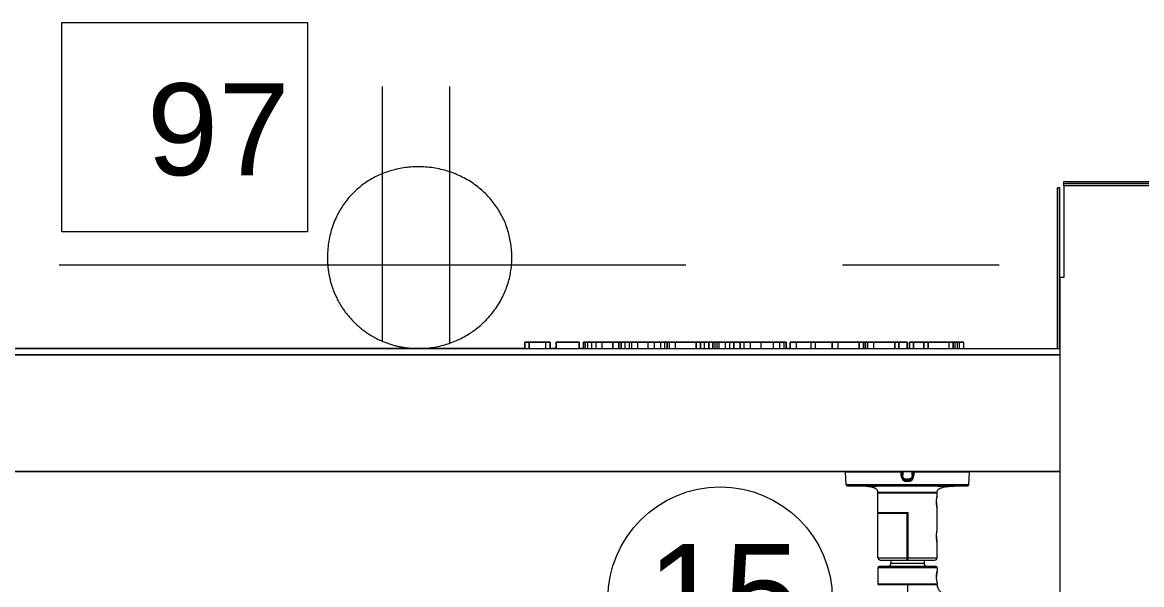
# Model space of a CAD drawing. Header units: inches. Extents: x 0.9 to 36.3, y 0.7 to 23.3.
# Drawn here: x 22.03 to 22.923, y 8.978 to 9.427 of the extents above; entities that cross this region are included whole.
import ezdxf

# ---------------------------------------------------------------- set-up
doc = ezdxf.new("R2010")
doc.units = ezdxf.units.IN
for name, color, linetype, lineweight in [('CCTV', 38, 'Continuous', 0), ('Numbering CCTV', 38, 'Continuous', 0), ('Numbering receptecles', 170, 'Continuous', 15), ('Receptacles', 170, 'Continuous', 15)]:
    doc.layers.add(name, color=color, linetype=linetype, lineweight=lineweight)
doc.layers.add('PDF_Geometry', color=7, linetype='Continuous', lineweight=9, true_color=0x777777)
doc.styles.get("Standard").update_dxf_attribs({"font": 'arial.ttf'})

msp = doc.modelspace()

# ---------------------------------------------------------------- linework, layer by layer
at = {"layer": 'CCTV', "linetype": 'ByBlock'}
for p, q in [((22.73073, 9.06747), (22.68646, 9.06746)), ((22.68698, 9.05753), (22.68646, 9.06746)), ((22.68693, 9.06795), (22.78491, 9.06799)), ((22.73074, 9.06797), (22.73074, 9.06514)), ((22.73168, 9.06797), (22.73168, 9.06514)), ((22.73211, 9.06797), (22.73211, 9.06512)), ((22.73973, 9.06512), (22.73973, 9.06797)), ((22.74016, 9.06515), (22.74016, 9.06797)), ((22.74111, 9.06797), (22.74111, 9.06515)), ((22.78538, 9.06749), (22.74111, 9.06748)), ((22.78487, 9.05757), (22.78538, 9.06749)), ((22.68698, 9.05753), (22.78487, 9.05757)), ((22.68792, 9.05664), (22.76014, 9.05667)), ((22.70085, 9.05664), (22.70124, 9.05664)), ((22.70117, 9.05664), (22.70116, 9.05664)), ((22.70124, 9.05664), (22.70188, 9.05664)), ((22.70188, 9.05664), (22.70283, 9.05664)), ((22.70269, 9.05664), (22.70267, 9.05664)), ((22.70283, 9.05664), (22.70418, 9.05664)), ((22.70496, 9.05664), (22.70489, 9.05664)), ((22.70748, 9.05663), (22.70746, 9.05663)), ((22.7098, 9.0566), (22.70974, 9.0566)), ((22.73367, 9.06208), (22.73817, 9.06208)), ((22.78393, 9.05668), (22.76014, 9.05667)), ((22.76559, 9.05666), (22.76482, 9.05665)), ((22.76559, 9.05666), (22.76633, 9.05666)), ((22.76633, 9.05666), (22.76758, 9.05667)), ((22.76758, 9.05667), (22.76903, 9.05667)), ((22.76903, 9.05667), (22.77004, 9.05667)), ((22.77004, 9.05667), (22.77068, 9.05667)), ((22.7595, 9.05126), (22.71235, 9.05125)), ((22.75949, 9.05062), (22.71236, 9.0506)), ((22.71237, 9.03525), (22.71236, 9.0506)), ((22.71262, 9.05098), (22.75923, 9.051)), ((22.71445, 9.05089), (22.71262, 9.05098)), ((22.71264, 9.05089), (22.75921, 9.0509)), ((22.7574, 9.0509), (22.75923, 9.051)), ((22.75927, 9.0465), (22.75927, 9.04651)), ((22.75949, 9.04793), (22.75948, 9.04784)), ((22.75948, 9.04784), (22.75948, 9.04784)), ((22.75949, 9.04793), (22.75949, 9.05062)), ((22.75905, 9.04347), (22.75906, 9.04347)), ((22.75912, 9.04191), (22.75906, 9.04347)), ((22.75912, 9.04502), (22.75912, 9.04503)), ((22.75927, 9.04044), (22.75912, 9.04193)), ((22.75927, 9.04044), (22.75927, 9.04045)), ((22.75942, 9.03945), (22.75927, 9.04044)), ((22.75949, 9.0391), (22.75942, 9.03945)), ((22.75947, 9.03913), (22.75948, 9.0391)), ((22.7595, 9.03901), (22.75949, 9.0391)), ((22.75949, 9.0391), (22.75949, 9.0391)), ((22.75949, 9.03905), (22.75949, 9.03903)), ((22.7595, 9.0206), (22.7595, 9.03901)), ((22.71237, 9.03525), (22.73622, 9.03526)), ((22.73498, 9.03451), (22.71237, 9.0345)), ((22.71238, 8.99915), (22.71237, 9.0345)), ((22.71265, 9.03497), (22.73593, 9.03498)), ((22.73499, 9.03479), (22.71265, 9.03478)), ((22.73593, 9.03484), (22.71533, 9.03483)), ((22.71538, 9.03478), (22.71533, 9.03483)), ((22.73593, 9.03385), (22.73565, 9.03385)), ((22.73566, 9.00171), (22.73565, 9.03385)), ((22.73593, 9.03498), (22.73595, 8.99756)), ((22.73593, 9.03385), (22.73595, 8.99756)), ((22.73622, 9.03526), (22.73623, 8.99916)), ((22.75927, 9.01917), (22.75928, 9.01917)), ((22.7595, 9.0206), (22.75949, 9.02051)), ((22.75949, 9.02051), (22.75949, 9.02051)), ((22.75906, 9.01613), (22.75907, 9.01613)), ((22.75913, 9.01457), (22.75907, 9.01613)), ((22.75912, 9.01769), (22.75912, 9.0177)), ((22.75928, 9.0131), (22.75912, 9.01459)), ((22.75928, 9.0131), (22.75928, 9.01311)), ((22.75943, 9.01211), (22.75928, 9.0131)), ((22.7595, 9.01176), (22.75943, 9.01211)), ((22.75948, 9.0118), (22.75949, 9.01176)), ((22.7595, 9.01176), (22.7595, 9.01176)), ((22.75951, 9.01167), (22.7595, 9.01176)), ((22.7595, 9.01171), (22.7595, 9.01169)), ((22.75951, 8.99917), (22.75951, 9.01167)), ((22.73566, 8.99916), (22.73566, 9.00171)), ((22.71238, 8.99915), (22.73595, 8.99916)), ((22.71427, 8.99727), (22.73566, 8.99727)), ((22.72275, 8.99727), (22.72275, 8.99491)), ((22.72275, 8.99491), (22.72276, 8.99491)), ((22.72276, 8.99491), (22.74914, 8.99492)), ((22.73595, 8.99916), (22.75951, 8.99917)), ((22.73623, 8.99727), (22.75763, 8.99728)), ((22.74914, 8.99728), (22.74914, 8.99492)), ((22.75951, 8.99115), (22.71238, 8.99114)), ((22.71238, 8.99114), (22.71239, 8.97822)), ((22.75857, 8.9921), (22.71333, 8.99208)), ((22.75912, 8.98408), (22.75912, 8.98408)), ((22.75917, 8.98257), (22.75912, 8.98408)), ((22.75917, 8.98557), (22.75917, 8.98559)), ((22.75945, 8.98798), (22.75951, 8.98831)), ((22.7595, 8.9883), (22.75952, 8.98836)), ((22.75951, 8.99115), (22.75952, 8.98836)), ((22.75952, 8.98836), (22.75951, 8.98831)), ((22.75951, 8.98835), (22.75952, 8.98836)), ((22.75951, 8.98831), (22.75951, 8.98831)), ((22.71238, 8.97767), (22.75952, 8.97769)), ((22.71239, 8.97822), (22.75952, 8.97824)), ((22.75924, 8.97796), (22.71267, 8.97794)), ((22.71269, 8.97794), (22.75924, 8.97796)), ((22.73595, 8.97768), (22.73596, 8.94967)), ((22.75931, 8.98114), (22.75917, 8.98259)), ((22.75931, 8.98115), (22.75931, 8.98116)), ((22.75946, 8.98019), (22.75931, 8.98114)), ((22.75946, 8.98019), (22.75946, 8.98019)), ((22.75951, 8.97986), (22.75946, 8.98019)), ((22.75952, 8.97981), (22.75951, 8.97987)), ((22.75952, 8.97981), (22.75951, 8.97986)), ((22.75951, 8.97986), (22.75951, 8.97986)), ((22.75952, 8.97981), (22.75952, 8.97982)), ((22.75952, 8.97981), (22.75952, 8.97824))]:
    msp.add_line(p, q, dxfattribs=at)
for points in [[(22.70418, 9.05664), (22.70533, 9.05664), (22.70599, 9.05664), (22.70669, 9.05663), (22.70745, 9.05663), (22.70828, 9.05662), (22.70904, 9.05661), (22.70966, 9.0566), (22.71019, 9.05659), (22.71062, 9.05658), (22.71097, 9.05656), (22.71125, 9.05655), (22.71146, 9.05654), (22.71161, 9.05652), (22.7117, 9.05651)], [(22.76014, 9.05652), (22.76015, 9.05653), (22.76023, 9.05654), (22.76036, 9.05655), (22.76055, 9.05656), (22.7608, 9.05658), (22.76112, 9.05659), (22.76151, 9.0566), (22.76198, 9.05662), (22.76254, 9.05663), (22.76321, 9.05664), (22.76399, 9.05665), (22.76482, 9.05665)], [(22.77068, 9.05667), (22.77106, 9.05667), (22.77113, 9.05667), (22.77118, 9.05666), (22.77121, 9.05666)], [(22.75906, 9.04347), (22.75911, 9.04501), (22.75926, 9.04649), (22.75942, 9.04749), (22.75948, 9.04784)], [(22.75907, 9.01613), (22.75912, 9.01768), (22.75927, 9.01916), (22.75943, 9.02016), (22.75949, 9.02051)], [(22.75912, 8.98408), (22.75917, 8.98558), (22.75931, 8.98701), (22.75945, 8.98798)]]:
    msp.add_lwpolyline(points, dxfattribs=at)
for centre, radius, start, end in [((22.68693, 9.06748), 0.000471, 90.02108, 183.02108), ((22.73592, 9.06514), 0.00518, 180.02108, 0.02108), ((22.73595, 9.06517), 0.0047, 180.02896, 181.51156), ((22.73592, 9.06514), 0.00424, 180.02108, 0.02107), ((22.73589, 9.06517), 0.0047, 358.52498, 0.00966), ((22.78491, 9.06752), 0.000471, 357.02108, 90.02108), ((22.68792, 9.05758), 0.000943, 183.03006, 269.75999), ((22.7006, 9.0571), 0.000466, 269.66015, 272.85408), ((22.70253, 8.47308), 0.58357, 89.98675, 90.13324), ((22.70266, 8.05499), 1.00165, 89.87218, 89.99813), ((22.70413, 8.60299), 0.45365, 89.57846, 89.89477), ((22.71057, 9.04443), 0.01214, 86.19606, 86.45601), ((22.71187, 9.05694), 0.000471, 227.05304, 268.56201), ((22.75998, 9.05696), 0.000471, 271.48015, 312.98911), ((22.77125, 9.05713), 0.000466, 267.18544, 270.382), ((22.78393, 9.05762), 0.000943, 270.28224, 357.01209), ((22.71264, 9.05126), 0.000283, 183.43666, 266.68664), ((22.71264, 9.0506), 0.000283, 90.02106, 180.02106), ((22.75921, 9.05062), 0.000283, 0.02106, 90.02106), ((22.75922, 9.05128), 0.000283, 273.35526, 356.60553), ((22.75575, 9.04866), 0.00382, 348.41323, 348.63556), ((22.71265, 9.03525), 0.000283, 179.97367, 270.03794), ((22.71265, 9.0345), 0.000283, 90.03845, 179.97326), ((22.715, 9.0345), 0.000471, 45.0211, 90.02108), ((22.73499, 9.03385), 0.000943, 0.02093, 90.02108), ((22.71427, 8.99915), 0.00189, 180.021, 270.0167), ((22.71992, 8.99491), 0.00283, 270.0227, 0.02111), ((22.73566, 8.99756), 0.000283, 270.02108, 0.02142), ((22.73623, 8.99756), 0.000283, 180.0213, 270.02118), ((22.75197, 8.99492), 0.00283, 180.02108, 270.01951), ((22.75763, 8.99917), 0.00189, 270.01617, 0.02135), ((22.71333, 8.99114), 0.000943, 90.02108, 180.02108), ((22.75857, 8.99115), 0.000943, 0.02108, 90.02108), ((22.782, 8.98409), 0.02288, 176.30438, 180.0146), ((22.78279, 8.98403), 0.02367, 170.2615, 176.21329), ((22.78386, 8.98387), 0.02475, 169.57493, 170.31739), ((22.71267, 8.97766), 0.000283, 90.03493, 177.85042), ((22.71267, 8.97822), 0.000283, 180.02108, 270.02108), ((22.75924, 8.97824), 0.000283, 270.02108, 0.02108), ((22.75924, 8.97767), 0.000283, 2.18396, 90.00944), ((22.78506, 8.98453), 0.02597, 189.75755, 190.45053)]:
    msp.add_arc(centre, radius, start, end, dxfattribs=at)
for points, knots in [([(22.73074, 9.06514), (22.73074, 9.06515), (22.73076, 9.06515), (22.73078, 9.06515), (22.73083, 9.06516), (22.7309, 9.06516), (22.73098, 9.06516), (22.7311, 9.06517), (22.73119, 9.06517), (22.73126, 9.06517)], [0, 0, 0, 0, 0.019217, 0.074298, 0.169882, 0.30231, 0.464507, 0.64357, 1, 1, 1, 1]), ([(22.73126, 9.06517), (22.73131, 9.06517), (22.73139, 9.06517), (22.73149, 9.06516), (22.73156, 9.06516), (22.73161, 9.06516), (22.73165, 9.06515), (22.73167, 9.06515), (22.73168, 9.06514), (22.73168, 9.06514)], [0, 0, 0, 0, 0.377956, 0.555841, 0.712392, 0.838144, 0.928363, 0.980929, 1, 1, 1, 1]), ([(22.73309, 9.06142), (22.73254, 9.06185), (22.73162, 9.06296), (22.73128, 9.06435), (22.73126, 9.06505)], [0, 0, 0, 0, 0.499419, 1, 1, 1, 1]), ([(22.73168, 9.06514), (22.73168, 9.06514), (22.73169, 9.06514), (22.73171, 9.06513), (22.73176, 9.06513), (22.73181, 9.06512), (22.73188, 9.06512), (22.73198, 9.06512), (22.73206, 9.06512), (22.73211, 9.06512)], [0, 0, 0, 0, 0.019377, 0.072954, 0.164671, 0.291884, 0.449279, 0.626904, 1, 1, 1, 1]), ([(22.73367, 9.06208), (22.73343, 9.06225), (22.73299, 9.06265), (22.7325, 9.06339), (22.73218, 9.06423), (22.73211, 9.06482), (22.73211, 9.06512)], [0, 0, 0, 0, 0.250077, 0.50015, 0.750157, 1, 1, 1, 1]), ([(22.73973, 9.06512), (22.73973, 9.06454), (22.73945, 9.06335), (22.73865, 9.06242), (22.73817, 9.06208)], [0, 0, 0, 0, 0.499226, 1, 1, 1, 1]), ([(22.74059, 9.06505), (22.74057, 9.06435), (22.74022, 9.06296), (22.7393, 9.06185), (22.73876, 9.06143)], [0, 0, 0, 0, 0.500625, 1, 1, 1, 1]), ([(22.73973, 9.06512), (22.73979, 9.06512), (22.73987, 9.06512), (22.73998, 9.06513), (22.74004, 9.06513), (22.74008, 9.06513), (22.74012, 9.06513), (22.74015, 9.06514), (22.74016, 9.06514), (22.74016, 9.06515)], [0, 0, 0, 0, 0.408529, 0.574776, 0.709499, 0.821333, 0.913324, 0.975308, 1, 1, 1, 1]), ([(22.74016, 9.06515), (22.74016, 9.06515), (22.74018, 9.06515), (22.7402, 9.06515), (22.74024, 9.06516), (22.74029, 9.06516), (22.74035, 9.06517), (22.74045, 9.06517), (22.74053, 9.06517), (22.74059, 9.06517)], [0, 0, 0, 0, 0.019071, 0.071637, 0.161856, 0.287608, 0.444159, 0.622044, 1, 1, 1, 1]), ([(22.74059, 9.06517), (22.74065, 9.06517), (22.74074, 9.06517), (22.74086, 9.06517), (22.74095, 9.06516), (22.74101, 9.06516), (22.74106, 9.06516), (22.74109, 9.06515), (22.74111, 9.06515), (22.74111, 9.06515)], [0, 0, 0, 0, 0.35643, 0.535493, 0.69769, 0.830118, 0.925702, 0.980783, 1, 1, 1, 1]), ([(22.71235, 9.05125), (22.71234, 9.05152), (22.71227, 9.05204), (22.71203, 9.05275), (22.71166, 9.05333), (22.71104, 9.05399), (22.71007, 9.05462), (22.70873, 9.05513), (22.70727, 9.05552), (22.70514, 9.05591), (22.70234, 9.05621), (22.69886, 9.05643), (22.69528, 9.05656), (22.69163, 9.05662), (22.68918, 9.05664), (22.68794, 9.05664)], [0, 0, 0, 0, 0.031043, 0.058459, 0.083906, 0.108701, 0.159168, 0.212963, 0.270104, 0.330093, 0.456292, 0.587989, 0.723294, 0.860882, 1, 1, 1, 1]), ([(22.7006, 9.05664), (22.70059, 9.05663), (22.70068, 9.05663), (22.70069, 9.05663), (22.70072, 9.05663)], [0, 0, 0, 0, 0.217591, 1, 1, 1, 1]), ([(22.70116, 9.05664), (22.70103, 9.05664), (22.70086, 9.05664), (22.70067, 9.05664), (22.70062, 9.05664), (22.7006, 9.05664)], [0, 0, 0, 0, 0.712683, 0.907562, 1, 1, 1, 1]), ([(22.7006, 9.05664), (22.7006, 9.05664), (22.7006, 9.05664), (22.7006, 9.05664), (22.7006, 9.05664)], [0, 0, 0, 0, 0.623351, 1, 1, 1, 1]), ([(22.70072, 9.05663), (22.70095, 9.05662), (22.7016, 9.0566), (22.70344, 9.05655), (22.70566, 9.05649), (22.70802, 9.05641), (22.70962, 9.05638), (22.71074, 9.05638), (22.7114, 9.0564), (22.71164, 9.05642), (22.71173, 9.05643)], [0, 0, 0, 0, 0.063952, 0.177823, 0.499091, 0.669538, 0.820554, 0.935146, 0.974189, 1, 1, 1, 1]), ([(22.70974, 9.0566), (22.70957, 9.0566), (22.70882, 9.05662), (22.70806, 9.05663), (22.70748, 9.05663)], [0, 0, 0, 0, 0.22824, 1, 1, 1, 1]), ([(22.71132, 9.05655), (22.71123, 9.05655), (22.71072, 9.05658), (22.71021, 9.05659), (22.7098, 9.0566)], [0, 0, 0, 0, 0.195328, 1, 1, 1, 1]), ([(22.71181, 9.0565), (22.71175, 9.05651), (22.71161, 9.05652), (22.71147, 9.05654), (22.71138, 9.05654)], [0, 0, 0, 0, 0.381849, 1, 1, 1, 1]), ([(22.71173, 9.05643), (22.71176, 9.05644), (22.71179, 9.05644), (22.71187, 9.05646), (22.71186, 9.05647)], [0, 0, 0, 0, 0.747546, 1, 1, 1, 1]), ([(22.71186, 9.05647), (22.71186, 9.05648), (22.71184, 9.05649), (22.71182, 9.05649), (22.71181, 9.0565)], [0, 0, 0, 0, 0.283854, 1, 1, 1, 1]), ([(22.73876, 9.06143), (22.73836, 9.06112), (22.73745, 9.06062), (22.73592, 9.06037), (22.7344, 9.06062), (22.73349, 9.06111), (22.73309, 9.06142)], [0, 0, 0, 0, 0.250162, 0.500007, 0.749854, 1, 1, 1, 1]), ([(22.73342, 9.06173), (22.73342, 9.06173), (22.73342, 9.06173), (22.73341, 9.06172), (22.73341, 9.06172)], [0, 0, 0, 0, 0.753197, 1, 1, 1, 1]), ([(22.73367, 9.06208), (22.73362, 9.062), (22.73353, 9.06189), (22.73345, 9.06177), (22.73342, 9.06173)], [0, 0, 0, 0, 0.643731, 1, 1, 1, 1]), ([(22.73817, 9.06208), (22.73786, 9.06182), (22.73714, 9.06139), (22.73592, 9.06117), (22.7347, 9.06139), (22.73399, 9.06182), (22.73367, 9.06208)], [0, 0, 0, 0, 0.252181, 0.500022, 0.747876, 1, 1, 1, 1]), ([(22.73817, 9.06208), (22.73823, 9.062), (22.73832, 9.06188), (22.7384, 9.06177), (22.73843, 9.06173)], [0, 0, 0, 0, 0.675258, 1, 1, 1, 1]), ([(22.73843, 9.06173), (22.73843, 9.06173), (22.73843, 9.06173), (22.73843, 9.06172), (22.73843, 9.06172)], [0, 0, 0, 0, 0.74457, 1, 1, 1, 1]), ([(22.7595, 9.05126), (22.75951, 9.05154), (22.75958, 9.05206), (22.75983, 9.05276), (22.76019, 9.05335), (22.76081, 9.054), (22.76178, 9.05463), (22.76311, 9.05515), (22.76458, 9.05554), (22.7667, 9.05593), (22.7695, 9.05624), (22.77297, 9.05646), (22.77656, 9.05659), (22.7802, 9.05665), (22.78265, 9.05667), (22.78388, 9.05668)], [0, 0, 0, 0, 0.031047, 0.058469, 0.083921, 0.108718, 0.159185, 0.212975, 0.27011, 0.330095, 0.456287, 0.587981, 0.723285, 0.860877, 1, 1, 1, 1]), ([(22.75999, 9.05649), (22.75998, 9.05648), (22.76002, 9.05647), (22.76005, 9.05646), (22.76009, 9.05646), (22.76011, 9.05645)], [0, 0, 0, 0, 0.234882, 0.561752, 1, 1, 1, 1]), ([(22.76553, 9.05666), (22.76516, 9.05666), (22.76446, 9.05665), (22.76343, 9.05664), (22.76248, 9.05663), (22.76176, 9.05661), (22.76125, 9.0566), (22.76093, 9.05658), (22.76066, 9.05657), (22.76042, 9.05656), (22.76025, 9.05654), (22.7601, 9.05653), (22.76004, 9.05652), (22.75999, 9.0565), (22.75999, 9.05649)], [0, 0, 0, 0, 0.195644, 0.383042, 0.555658, 0.706858, 0.772491, 0.830705, 0.880953, 0.922708, 0.955634, 0.979694, 0.994666, 1, 1, 1, 1]), ([(22.76011, 9.05645), (22.7602, 9.05644), (22.76043, 9.05642), (22.76107, 9.0564), (22.76217, 9.0564), (22.76375, 9.05643), (22.76491, 9.05647), (22.76553, 9.05649)], [0, 0, 0, 0, 0.050246, 0.1273, 0.355274, 0.657213, 1, 1, 1, 1]), ([(22.76553, 9.05649), (22.76675, 9.05653), (22.7684, 9.05658), (22.77027, 9.05663), (22.77093, 9.05665), (22.77116, 9.05665)], [0, 0, 0, 0, 0.648972, 0.876968, 1, 1, 1, 1]), ([(22.77125, 9.05666), (22.77125, 9.05666), (22.77124, 9.05666), (22.77123, 9.05666), (22.77119, 9.05666), (22.77114, 9.05667), (22.77108, 9.05667), (22.77097, 9.05667), (22.7708, 9.05667), (22.77057, 9.05667), (22.77028, 9.05667), (22.76995, 9.05667), (22.76943, 9.05667), (22.76869, 9.05667), (22.76773, 9.05667), (22.76668, 9.05666), (22.76596, 9.05666), (22.76559, 9.05666)], [0, 0, 0, 0, 0.001083, 0.004677, 0.010748, 0.019252, 0.030141, 0.043367, 0.076642, 0.118695, 0.16913, 0.227539, 0.293447, 0.445094, 0.617931, 0.805158, 1, 1, 1, 1]), ([(22.77116, 9.05665), (22.77118, 9.05666), (22.77119, 9.05666), (22.77127, 9.05666), (22.77125, 9.05666)], [0, 0, 0, 0, 0.510054, 1, 1, 1, 1]), ([(22.75905, 9.04347), (22.75905, 9.044), (22.75909, 9.04499), (22.75922, 9.0463), (22.75937, 9.04725), (22.75945, 9.04773), (22.75949, 9.04789)], [0, 0, 0, 0, 0.356849, 0.666708, 0.89065, 1, 1, 1, 1]), ([(22.75949, 9.04791), (22.75949, 9.04791), (22.75949, 9.04792), (22.75949, 9.04793), (22.75949, 9.04793)], [0, 0, 0, 0, 0.369358, 1, 1, 1, 1]), ([(22.75905, 9.04347), (22.75905, 9.0432), (22.75906, 9.04267), (22.75911, 9.0419), (22.75917, 9.04118), (22.75926, 9.0404), (22.75937, 9.03969), (22.75946, 9.03921), (22.75949, 9.03905)], [0, 0, 0, 0, 0.181707, 0.357092, 0.520994, 0.66706, 0.89078, 1, 1, 1, 1]), ([(22.75949, 9.03903), (22.75949, 9.03903), (22.75949, 9.03902), (22.7595, 9.03901), (22.7595, 9.03901)], [0, 0, 0, 0, 0.399191, 1, 1, 1, 1]), ([(22.73498, 9.03451), (22.73498, 9.03454), (22.73498, 9.0346), (22.73498, 9.03466), (22.73498, 9.03471), (22.73498, 9.03474), (22.73498, 9.03477), (22.73499, 9.03478), (22.73499, 9.03479), (22.73499, 9.03479)], [0, 0, 0, 0, 0.381694, 0.554211, 0.705338, 0.829431, 0.921948, 0.979181, 1, 1, 1, 1]), ([(22.73565, 9.03385), (22.73565, 9.03393), (22.73561, 9.03411), (22.73546, 9.03433), (22.73524, 9.03447), (22.73507, 9.03451), (22.73498, 9.03451)], [0, 0, 0, 0, 0.250016, 0.500028, 0.750035, 1, 1, 1, 1]), ([(22.73622, 9.03526), (22.73619, 9.03523), (22.73614, 9.03518), (22.73608, 9.03512), (22.73604, 9.03508), (22.736, 9.03505), (22.73598, 9.03502), (22.73596, 9.03501), (22.73595, 9.035), (22.73594, 9.03499), (22.73594, 9.03498), (22.73593, 9.03498), (22.73593, 9.03498)], [0, 0, 0, 0, 0.333634, 0.493974, 0.64506, 0.781451, 0.84162, 0.894676, 0.938748, 0.971951, 0.992756, 1, 1, 1, 1]), ([(22.75906, 9.01613), (22.75906, 9.01667), (22.7591, 9.01768), (22.75924, 9.01901), (22.75938, 9.01995), (22.75947, 9.02043), (22.7595, 9.02057)], [0, 0, 0, 0, 0.362731, 0.675684, 0.898012, 1, 1, 1, 1]), ([(22.7595, 9.02057), (22.7595, 9.02058), (22.7595, 9.02059), (22.7595, 9.02059), (22.7595, 9.0206)], [0, 0, 0, 0, 0.3695, 1, 1, 1, 1]), ([(22.75906, 9.01613), (22.75906, 9.01587), (22.75907, 9.01534), (22.75911, 9.01457), (22.75918, 9.01386), (22.75927, 9.01307), (22.75938, 9.01236), (22.75947, 9.01187), (22.7595, 9.01171)], [0, 0, 0, 0, 0.180756, 0.355289, 0.518546, 0.66425, 0.888408, 1, 1, 1, 1]), ([(22.7595, 9.01169), (22.7595, 9.01169), (22.7595, 9.01168), (22.75951, 9.01167), (22.75951, 9.01167)], [0, 0, 0, 0, 0.399911, 1, 1, 1, 1]), ([(22.73566, 8.99727), (22.73566, 8.99727), (22.73566, 8.99728), (22.73566, 8.99728), (22.73566, 8.9973), (22.73566, 8.99731), (22.73566, 8.99733), (22.73566, 8.99737), (22.73566, 8.99742), (22.73566, 8.9975), (22.73566, 8.9976), (22.73566, 8.99771), (22.73566, 8.99788), (22.73566, 8.99812), (22.73566, 8.99845), (22.73566, 8.9988), (22.73566, 8.99904), (22.73566, 8.99916)], [0, 0, 0, 0, 0.001211, 0.004824, 0.010829, 0.019214, 0.029964, 0.043058, 0.076115, 0.118071, 0.168524, 0.226977, 0.292884, 0.444426, 0.617298, 0.804923, 1, 1, 1, 1]), ([(22.73623, 8.99916), (22.73623, 8.99904), (22.73623, 8.9988), (22.73623, 8.99845), (22.73623, 8.99812), (22.73623, 8.99788), (22.73623, 8.99771), (22.73623, 8.9976), (22.73623, 8.9975), (22.73623, 8.99742), (22.73623, 8.99737), (22.73623, 8.99733), (22.73623, 8.99731), (22.73623, 8.9973), (22.73623, 8.99728), (22.73623, 8.99728), (22.73623, 8.99727), (22.73623, 8.99727)], [0, 0, 0, 0, 0.195031, 0.382715, 0.555562, 0.707111, 0.773007, 0.831468, 0.88192, 0.923867, 0.956937, 0.970029, 0.980777, 0.989163, 0.995173, 0.998789, 1, 1, 1, 1]), ([(22.75946, 8.98013), (22.75942, 8.98034), (22.75922, 8.98165), (22.75912, 8.98298), (22.75912, 8.98408)], [0, 0, 0, 0, 0.16346, 1, 1, 1, 1]), ([(22.75952, 8.97769), (22.75956, 8.97685), (22.75989, 8.97519), (22.76114, 8.97299), (22.76303, 8.9713), (22.76459, 8.97062), (22.76539, 8.97042)], [0, 0, 0, 0, 0.25011, 0.499979, 0.749911, 1, 1, 1, 1])]:
    msp.add_open_spline(points, degree=3, knots=knots, dxfattribs=at)
at = {"layer": 'Numbering CCTV', "linetype": 'ByBlock', "ltscale": 0.001}
msp.add_circle((22.58642, 8.96617), 0.08952, dxfattribs=at)
at = {"layer": 'Numbering receptecles', "linetype": 'ByBlock', "ltscale": 0.001}
msp.add_lwpolyline([(22.06123, 9.42674), (22.25723, 9.42674), (22.25723, 9.25947), (22.06123, 9.25947)], close=True, dxfattribs=at)
at = {"layer": 'PDF_Geometry', "linetype": 'ByBlock'}
for points in [[(22.9324, 7.57136), (22.9324, 9.22296), (23.65237, 9.22296), (23.65237, 9.18463), (23.70237, 9.18463), (23.70237, 9.22296), (24.549, 9.22296), (24.564, 9.22296), (24.564, 9.26629), (24.564, 9.29629), (24.549, 9.29629), (22.86074, 9.29629), (22.86074, 9.26629), (22.86074, 9.22296), (22.8574, 9.22296), (22.8574, 7.62802)], [(22.86074, 9.29795), (22.86074, 9.29962), (24.549, 9.29962), (24.564, 9.29962), (24.564, 9.29795), (24.564, 9.29629), (24.549, 9.29629), (22.8624, 9.29629)], [(22.86074, 9.29629), (22.86074, 9.29795), (24.549, 9.29795), (22.8624, 9.29795)], [(21.87744, 9.16629), (22.8574, 9.16629), (22.8574, 9.29462), (22.85574, 9.29462), (22.85574, 9.16629), (22.85574, 9.29462), (22.85574, 9.16629)], [(22.0591, 9.23296), (22.55908, 9.23296)], [(22.68408, 9.23296), (22.80907, 9.23296)], [(22.44742, 9.16629), (22.44742, 9.17129)], [(22.47909, 9.16629), (22.47909, 9.17129), (22.48075, 9.17129), (22.48409, 9.17129), (22.48742, 9.17129), (22.49242, 9.17129), (22.50075, 9.17129), (22.49075, 9.17129), (22.48742, 9.17129), (22.48409, 9.17129), (22.48242, 9.17129), (22.48075, 9.17129), (22.48075, 9.16629)], [(22.48409, 9.16629), (22.48409, 9.17129), (22.48575, 9.17129), (22.48742, 9.17129), (22.49242, 9.17129), (22.49742, 9.17129), (22.49242, 9.17129), (22.48742, 9.17129), (22.48409, 9.17129), (22.48242, 9.17129)], [(22.48742, 9.16629), (22.48742, 9.17129)], [(22.49242, 9.16629), (22.49242, 9.17129)], [(22.51075, 9.16629), (22.51075, 9.17129)], [(22.51408, 9.16629), (22.51408, 9.17129)], [(22.51575, 9.17129), (22.51575, 9.16629)], [(22.52075, 9.16629), (22.52075, 9.17129)], [(22.52908, 9.16629), (22.52908, 9.17129)], [(22.53408, 9.16629), (22.53408, 9.17129)], [(22.53908, 9.16629), (22.53908, 9.17129)], [(22.54242, 9.16629), (22.54242, 9.17129)], [(22.54408, 9.16629), (22.54408, 9.17129)], [(22.54575, 9.17129), (22.54575, 9.16629)], [(22.55075, 9.16629), (22.55075, 9.17129)], [(22.57408, 9.16629), (22.57408, 9.17129)], [(22.58075, 9.17129), (22.58075, 9.16629), (22.58075, 9.17129)], [(22.58241, 9.16629), (22.58241, 9.17129)], [(22.58408, 9.16629), (22.58408, 9.17129)], [(22.58575, 9.16629), (22.58575, 9.17129)], [(22.58908, 9.17129), (22.59075, 9.17129), (22.58908, 9.17129)], [(22.59075, 9.16629), (22.59075, 9.17129)], [(22.59408, 9.16629), (22.59408, 9.17129)], [(22.59741, 9.16629), (22.59741, 9.17129)], [(22.60575, 9.16629), (22.60575, 9.17129)], [(22.61075, 9.16629), (22.61075, 9.17129)], [(22.61908, 9.16629), (22.61908, 9.17129)], [(22.62908, 9.16629), (22.62908, 9.17129)], [(22.63408, 9.16629), (22.63408, 9.17129)], [(22.63741, 9.16629), (22.63741, 9.17129)], [(22.63908, 9.17129), (22.63908, 9.16629), (22.63908, 9.17129)], [(22.64575, 9.17129), (22.64241, 9.17129), (22.64575, 9.17129)], [(22.64241, 9.16629), (22.64241, 9.17129)], [(22.64241, 9.16629), (22.64241, 9.17129)], [(22.67408, 9.17129), (22.67074, 9.17129), (22.66741, 9.17129), (22.65408, 9.17129), (22.65074, 9.17129), (22.64741, 9.17129), (22.65908, 9.17129), (22.66241, 9.17129), (22.67574, 9.17129), (22.68908, 9.17129), (22.67574, 9.17129), (22.68074, 9.17129), (22.69741, 9.17129), (22.70074, 9.17129), (22.69741, 9.17129), (22.69074, 9.17129), (22.67908, 9.17129), (22.67574, 9.17129), (22.67574, 9.16629), (22.67574, 9.17129)], [(22.64741, 9.16629), (22.64741, 9.17129)], [(22.65908, 9.16629), (22.65908, 9.17129)], [(22.66241, 9.16629), (22.66241, 9.17129)], [(22.67074, 9.17129), (22.67408, 9.17129), (22.67574, 9.17129), (22.67908, 9.17129), (22.68241, 9.17129), (22.68408, 9.17129), (22.68741, 9.17129), (22.68408, 9.17129), (22.67908, 9.17129), (22.67408, 9.17129), (22.67241, 9.17129)], [(22.68074, 9.16629), (22.68074, 9.17129)], [(22.70241, 9.16629), (22.70241, 9.17129)], [(22.70908, 9.16629), (22.70908, 9.17129)], [(22.74074, 9.17129), (22.73741, 9.17129), (22.74074, 9.17129)], [(22.75907, 9.17129), (22.75741, 9.17129), (22.75407, 9.17129), (22.74907, 9.17129), (22.74407, 9.17129), (22.74074, 9.17129), (22.73907, 9.17129), (22.74074, 9.17129), (22.74407, 9.17129), (22.74907, 9.17129), (22.75241, 9.17129), (22.75574, 9.17129), (22.75741, 9.17129)], [(22.76574, 9.17129), (22.76907, 9.17129), (22.77074, 9.17129), (22.77407, 9.17129), (22.77574, 9.17129), (22.77741, 9.17129), (22.78074, 9.17129), (22.77907, 9.17129), (22.77407, 9.17129), (22.76907, 9.17129), (22.76741, 9.17129)], [(22.76907, 9.16629), (22.76907, 9.17129)], [(22.77407, 9.16629), (22.77407, 9.17129)], [(22.77574, 9.16629), (22.77574, 9.17129)], [(22.77741, 9.16629), (22.77741, 9.17129)], [(22.78074, 9.17129), (22.78074, 9.16629), (22.8574, 9.16629)], [(22.43075, 9.16629), (21.88244, 9.16629)], [(22.45575, 9.16629), (22.45075, 9.16629)], [(22.47742, 9.16629), (22.47409, 9.16629)], [(22.64241, 9.16629), (22.63908, 9.16629)], [(22.73741, 9.16629), (22.73574, 9.16629)], [(22.8574, 9.16129), (21.88244, 9.16129), (22.8574, 9.16129)], [(21.97744, 9.06796), (22.8574, 9.06796), (21.97744, 9.06796)]]:
    msp.add_lwpolyline(points, dxfattribs=at)
for points in [[(22.45075, 9.17129), (22.44742, 9.17129), (22.43409, 9.17129), (22.43075, 9.17129), (22.43409, 9.17129), (22.44742, 9.17129)], [(22.43075, 9.17129), (22.43075, 9.16629)], [(22.43409, 9.17129), (22.43409, 9.16629)], [(22.45075, 9.17129), (22.45075, 9.16629)], [(22.47409, 9.17129), (22.45575, 9.17129), (22.47242, 9.17129), (22.45742, 9.17129), (22.47242, 9.17129), (22.45575, 9.17129)], [(22.45575, 9.17129), (22.45575, 9.16629)], [(22.45575, 9.17129), (22.45575, 9.16629)], [(22.47409, 9.17129), (22.47409, 9.16629)], [(22.49242, 9.17129), (22.47742, 9.17129), (22.49075, 9.17129), (22.47909, 9.17129), (22.49075, 9.17129), (22.47742, 9.17129)], [(22.47742, 9.17129), (22.47742, 9.16629)], [(22.47742, 9.17129), (22.47742, 9.16629)], [(22.51408, 9.17129), (22.51075, 9.17129), (22.50742, 9.17129), (22.50575, 9.17129), (22.50408, 9.17129), (22.50242, 9.17129), (22.49908, 9.17129), (22.49742, 9.17129), (22.49908, 9.17129), (22.50242, 9.17129), (22.50408, 9.17129), (22.49908, 9.17129), (22.49742, 9.17129), (22.49908, 9.17129), (22.50075, 9.17129), (22.50575, 9.17129)], [(22.51075, 9.17129), (22.50408, 9.17129), (22.50075, 9.17129), (22.50242, 9.17129), (22.50575, 9.17129)], [(22.50075, 9.17129), (22.50075, 9.16629)], [(22.50575, 9.17129), (22.50575, 9.16629)], [(22.52742, 9.17129), (22.52408, 9.17129), (22.52075, 9.17129), (22.51742, 9.17129), (22.51575, 9.17129), (22.51408, 9.17129), (22.51242, 9.17129), (22.50908, 9.17129), (22.50575, 9.17129), (22.50908, 9.17129), (22.51242, 9.17129), (22.51408, 9.17129), (22.50908, 9.17129), (22.50742, 9.17129), (22.51075, 9.17129), (22.51575, 9.17129)], [(22.50742, 9.17129), (22.50742, 9.16629)], [(22.52408, 9.17129), (22.51575, 9.17129), (22.51075, 9.17129), (22.51242, 9.17129), (22.51575, 9.17129)], [(22.54408, 9.17129), (22.54075, 9.17129), (22.53575, 9.17129), (22.52908, 9.17129), (22.52075, 9.17129), (22.51575, 9.17129), (22.51408, 9.17129), (22.51575, 9.17129), (22.52075, 9.17129), (22.52908, 9.17129), (22.53408, 9.17129), (22.53908, 9.17129), (22.54242, 9.17129)], [(22.52575, 9.17129), (22.52408, 9.17129), (22.51742, 9.17129), (22.53242, 9.17129)], [(22.53908, 9.17129), (22.53575, 9.17129), (22.53242, 9.17129), (22.52908, 9.17129), (22.52242, 9.17129), (22.51908, 9.17129), (22.51742, 9.17129), (22.52075, 9.17129), (22.52408, 9.17129), (22.52908, 9.17129), (22.53242, 9.17129), (22.53575, 9.17129)], [(22.55408, 9.17129), (22.55075, 9.17129), (22.54742, 9.17129), (22.53742, 9.17129), (22.53408, 9.17129), (22.53075, 9.17129), (22.54075, 9.17129), (22.54408, 9.17129)], [(22.55242, 9.17129), (22.54908, 9.17129), (22.53908, 9.17129), (22.53575, 9.17129), (22.53908, 9.17129), (22.54908, 9.17129)], [(22.54742, 9.17129), (22.54408, 9.17129), (22.54242, 9.17129), (22.54075, 9.17129), (22.53908, 9.17129)], [(22.54408, 9.17129), (22.54408, 9.16629)], [(22.57075, 9.17129), (22.56742, 9.17129), (22.56075, 9.17129), (22.54908, 9.17129), (22.54408, 9.17129), (22.55908, 9.17129), (22.54575, 9.17129), (22.55075, 9.17129), (22.56742, 9.17129)], [(22.57241, 9.17129), (22.55575, 9.17129), (22.56908, 9.17129), (22.55742, 9.17129), (22.56908, 9.17129), (22.55742, 9.17129)], [(22.56742, 9.17129), (22.55908, 9.17129), (22.56242, 9.17129), (22.56742, 9.17129), (22.57241, 9.17129), (22.57575, 9.17129), (22.57741, 9.17129), (22.57575, 9.17129), (22.57408, 9.17129), (22.57241, 9.17129), (22.56742, 9.17129), (22.56408, 9.17129), (22.56075, 9.17129), (22.55742, 9.17129), (22.55908, 9.17129), (22.56242, 9.17129), (22.56742, 9.17129), (22.57408, 9.17129), (22.57908, 9.17129), (22.58075, 9.17129), (22.57908, 9.17129), (22.57408, 9.17129), (22.56742, 9.17129), (22.56242, 9.17129), (22.55575, 9.17129)], [(22.56742, 9.17129), (22.56742, 9.16629)], [(22.57075, 9.17129), (22.57075, 9.16629)], [(22.57741, 9.17129), (22.58075, 9.17129), (22.58408, 9.17129), (22.58741, 9.17129), (22.58408, 9.17129), (22.58075, 9.17129), (22.57908, 9.17129), (22.57575, 9.17129), (22.57908, 9.17129), (22.58408, 9.17129), (22.58908, 9.17129), (22.59241, 9.17129), (22.59408, 9.17129), (22.59241, 9.17129), (22.58908, 9.17129), (22.58408, 9.17129), (22.57908, 9.17129), (22.57575, 9.17129)], [(22.58075, 9.17129), (22.58241, 9.17129), (22.58408, 9.17129), (22.58575, 9.17129), (22.59075, 9.17129), (22.59408, 9.17129), (22.59741, 9.17129), (22.60241, 9.17129), (22.60075, 9.17129), (22.59741, 9.17129), (22.58908, 9.17129), (22.58241, 9.17129), (22.57908, 9.17129), (22.57741, 9.17129)], [(22.57741, 9.17129), (22.57741, 9.16629)], [(22.61408, 9.17129), (22.59408, 9.17129), (22.61075, 9.17129), (22.59575, 9.17129), (22.61075, 9.17129), (22.59575, 9.17129)], [(22.59741, 9.17129), (22.59741, 9.16629)], [(22.61408, 9.17129), (22.61075, 9.17129), (22.60241, 9.17129), (22.60575, 9.17129), (22.61075, 9.17129), (22.61241, 9.17129), (22.61408, 9.17129), (22.61908, 9.17129), (22.62241, 9.17129)], [(22.60241, 9.17129), (22.60241, 9.16629)], [(22.62241, 9.17129), (22.61741, 9.17129), (22.60575, 9.17129), (22.61075, 9.17129), (22.61575, 9.17129), (22.61908, 9.17129), (22.62241, 9.17129), (22.62908, 9.17129), (22.63408, 9.17129)], [(22.63908, 9.17129), (22.63741, 9.17129), (22.63408, 9.17129), (22.62741, 9.17129), (22.62241, 9.17129), (22.61908, 9.17129), (22.62241, 9.17129), (22.62908, 9.17129), (22.63408, 9.17129), (22.63575, 9.17129), (22.63408, 9.17129), (22.62908, 9.17129), (22.62408, 9.17129), (22.62241, 9.17129), (22.61908, 9.17129), (22.62075, 9.17129), (22.62408, 9.17129), (22.62908, 9.17129), (22.63408, 9.17129), (22.63741, 9.17129), (22.63908, 9.17129), (22.63741, 9.17129), (22.63408, 9.17129), (22.62908, 9.17129), (22.62408, 9.17129), (22.62241, 9.17129), (22.62408, 9.17129), (22.62908, 9.17129), (22.63241, 9.17129), (22.63408, 9.17129), (22.63575, 9.17129)], [(22.63241, 9.17129), (22.62908, 9.17129), (22.62241, 9.17129), (22.63908, 9.17129)], [(22.63908, 9.17129), (22.63908, 9.16629)], [(22.64241, 9.17129), (22.64241, 9.16629)], [(22.66241, 9.17129), (22.64241, 9.17129), (22.65908, 9.17129), (22.64408, 9.17129), (22.65908, 9.17129), (22.64241, 9.17129)], [(22.64241, 9.17129), (22.64241, 9.16629)], [(22.66574, 9.17129), (22.66408, 9.17129), (22.65241, 9.17129), (22.65074, 9.17129), (22.65241, 9.17129), (22.66408, 9.17129)], [(22.66574, 9.17129), (22.66241, 9.17129), (22.66074, 9.17129), (22.65908, 9.17129), (22.65574, 9.17129)], [(22.68741, 9.17129), (22.68408, 9.17129), (22.67074, 9.17129), (22.66741, 9.17129), (22.67074, 9.17129), (22.68408, 9.17129)], [(22.71074, 9.17129), (22.70908, 9.17129), (22.70408, 9.17129), (22.69908, 9.17129), (22.69408, 9.17129), (22.69241, 9.17129), (22.69574, 9.17129), (22.70074, 9.17129), (22.70241, 9.17129), (22.70741, 9.17129)], [(22.71574, 9.17129), (22.71241, 9.17129), (22.70908, 9.17129), (22.69741, 9.17129), (22.69574, 9.17129), (22.69241, 9.17129), (22.70241, 9.17129), (22.70408, 9.17129)], [(22.69741, 9.17129), (22.69741, 9.16629)], [(22.70741, 9.17129), (22.70574, 9.17129), (22.70408, 9.17129), (22.70074, 9.17129), (22.69908, 9.17129)], [(22.70074, 9.17129), (22.70074, 9.16629)], [(22.72908, 9.17129), (22.72574, 9.17129), (22.72074, 9.17129), (22.70908, 9.17129), (22.70408, 9.17129), (22.71741, 9.17129), (22.70408, 9.17129), (22.70908, 9.17129), (22.72574, 9.17129)], [(22.70408, 9.17129), (22.70408, 9.16629)], [(22.73574, 9.17129), (22.73241, 9.17129), (22.72741, 9.17129), (22.72408, 9.17129), (22.71908, 9.17129), (22.71574, 9.17129), (22.72074, 9.17129), (22.72408, 9.17129), (22.72574, 9.17129), (22.73074, 9.17129)], [(22.73574, 9.17129), (22.73241, 9.17129), (22.72574, 9.17129), (22.72241, 9.17129), (22.71908, 9.17129), (22.71741, 9.17129), (22.71908, 9.17129), (22.72241, 9.17129), (22.72741, 9.17129)], [(22.73241, 9.17129), (22.72574, 9.17129), (22.72241, 9.17129), (22.72074, 9.17129), (22.72574, 9.17129)], [(22.72574, 9.17129), (22.72574, 9.16629)], [(22.72908, 9.17129), (22.72908, 9.16629)], [(22.73574, 9.17129), (22.73574, 9.16629)], [(22.73741, 9.17129), (22.73741, 9.16629)], [(22.76407, 9.17129), (22.76074, 9.17129), (22.75741, 9.17129), (22.74574, 9.17129), (22.74241, 9.17129), (22.73907, 9.17129), (22.75074, 9.17129), (22.75241, 9.17129)], [(22.75574, 9.17129), (22.75407, 9.17129), (22.74907, 9.17129), (22.74407, 9.17129), (22.74241, 9.17129), (22.74074, 9.17129), (22.74407, 9.17129), (22.74907, 9.17129), (22.75407, 9.17129)], [(22.74074, 9.17129), (22.74074, 9.16629)], [(22.75574, 9.17129), (22.75241, 9.17129), (22.74907, 9.17129), (22.74741, 9.17129)], [(22.77241, 9.17129), (22.76907, 9.17129), (22.75241, 9.17129), (22.74907, 9.17129), (22.75241, 9.17129), (22.76907, 9.17129)], [(22.74907, 9.17129), (22.74907, 9.16629)], [(22.75241, 9.17129), (22.75241, 9.16629)], [(22.76407, 9.17129), (22.76574, 9.17129), (22.77074, 9.17129), (22.77407, 9.17129), (22.77574, 9.17129), (22.77407, 9.17129), (22.77074, 9.17129), (22.76574, 9.17129), (22.76407, 9.17129), (22.76241, 9.17129), (22.76407, 9.17129), (22.76907, 9.17129), (22.77407, 9.17129), (22.77907, 9.17129), (22.77574, 9.17129), (22.76907, 9.17129), (22.76407, 9.17129), (22.76074, 9.17129)], [(22.77241, 9.17129), (22.77241, 9.16629)]]:
    msp.add_lwpolyline(points, close=True, dxfattribs=at)
at = {"layer": 'Receptacles', "linetype": 'ByBlock'}
for points in [[(22.31667, 9.3756), (22.31667, 9.17219)], [(22.37055, 9.3756), (22.37055, 9.17046)]]:
    msp.add_lwpolyline(points, dxfattribs=at)
msp.add_rational_spline([(22.34569, 9.16629), (22.32615, 9.16617), (22.30808, 9.17359), (22.29426, 9.1874), (22.28045, 9.20122), (22.27303, 9.21929), (22.27315, 9.23883), (22.27315, 9.28028), (22.30424, 9.31136), (22.34569, 9.31136), (22.38713, 9.31136), (22.42029, 9.28028), (22.42029, 9.23883), (22.42029, 9.19945), (22.38713, 9.16629), (22.34569, 9.16629)], [1, 0.948448710105, 0.948448710105, 1, 0.948448710105, 0.948448710105, 1, 1, 1, 1, 1, 1, 1, 1, 1, 1], degree=3, knots=[0, 0, 0, 0, 0.79168, 0.79168, 0.79168, 1.583359, 1.583359, 1.583359, 2.583359, 2.583359, 2.583359, 3.583359, 3.583359, 3.583359, 4.583359, 4.583359, 4.583359, 4.583359], dxfattribs=at)

# ---------------------------------------------------------------- texts
at = {"layer": 'Numbering CCTV', "linetype": 'ByBlock', "ltscale": 0.001}
msp.add_text('15', height=0.078541, dxfattribs=at).set_placement((22.52829, 8.93163))
at = {"layer": 'Numbering receptecles', "linetype": 'ByBlock', "ltscale": 0.001}
msp.add_text('97', height=0.073305, dxfattribs=at).set_placement((22.12909, 9.30469))

doc.saveas('drawing.dxf')
